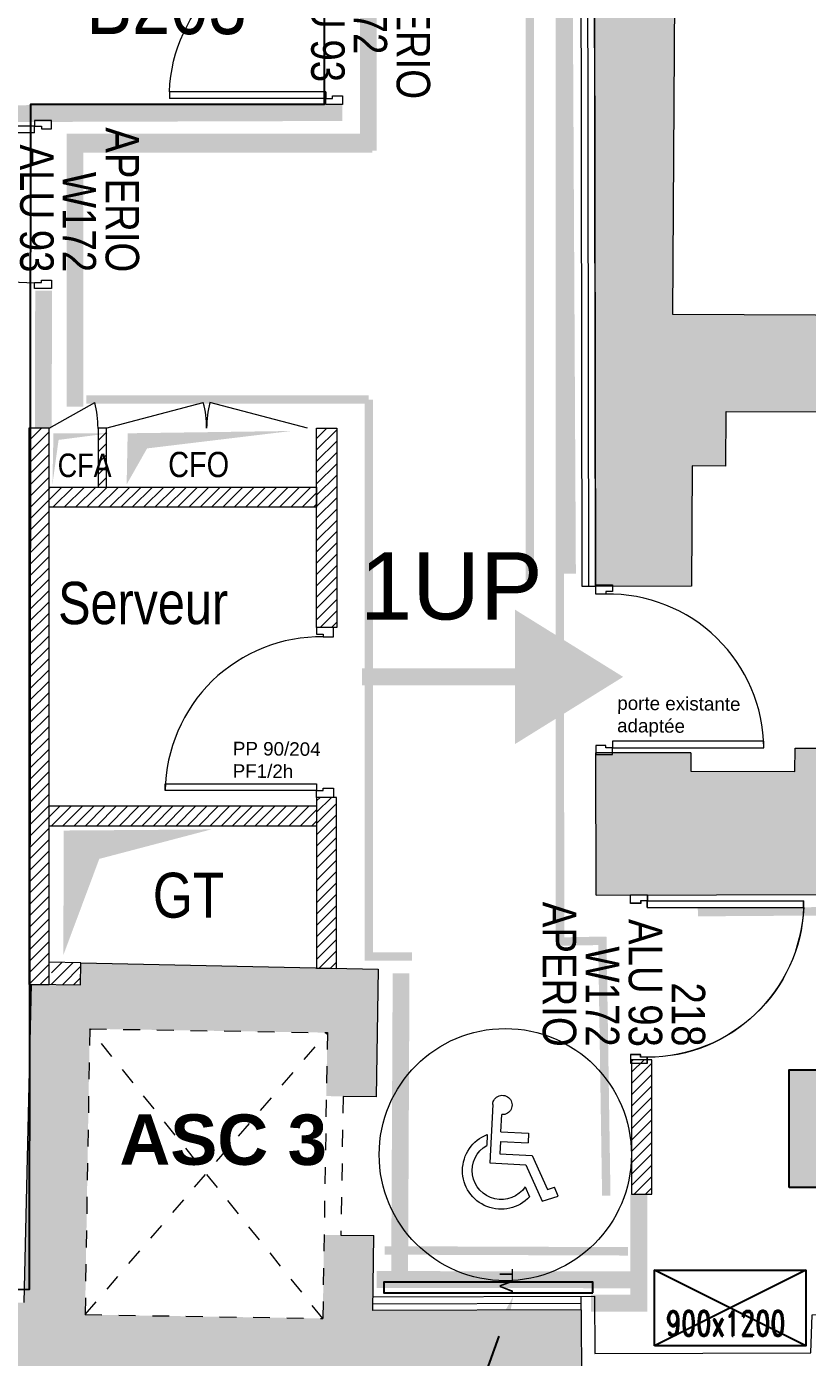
# Model space of a CAD drawing. Extents: x -29.7 to 23.3, y -8.6 to 57.6.
# Drawn here: x -12.41 to -7.77, y 22.83 to 30.75 of the extents above; entities that cross this region are included whole.
import ezdxf
from ezdxf import colors
from ezdxf.entities.mleader import LeaderData, LeaderLine
from ezdxf.math import Vec2, Vec3

# ---------------------------------------------------------------- set-up
doc = ezdxf.new("R2010")
doc.units = 0
doc.header["$LTSCALE"] = 0.001
for name, pattern in [('AXES2', [28.575, 19.05, -3.175, 3.175, -3.175]), ('CACHE', [0.375, 0.25, -0.125]), ('CACHE2', [4.7625, 3.175, -1.5875]), ('CONTINU', [0])]:
    doc.linetypes.add(name, pattern=pattern)
doc.layers.get('0').update_dxf_attribs({"lineweight": 5})
for name, color, linetype in [('00-SECURITE UP', 12, 'Continuous'), ('01-STR_MACONNERIE_HACH', 252, 'Continuous'), ('_ANNO-CONCEPT-T', 7, 'Continuous'), ('A-Etiq_Mob', 7, 'Continuous'), ('A-Etiquettes', 7, 'Continuous'), ('A-legende', 7, 'Continuous'), ('A-mobilier', 252, 'Continuous'), ('A-MobilierAQ', 7, 'Continuous'), ('A-num pièce', 1, 'Continuous'), ('Exit- Etiquette-incendie', 1, 'Continuous')]:
    doc.layers.add(name, color=color, linetype=linetype)
for name, color, linetype, lineweight in [('02-CL HACH PLATRE', 6, 'Continuous', 5), ('02-ISOLATION', 6, 'ISOLATION', 5), ('A-portes', 7, 'Continuous', 9)]:
    doc.layers.add(name, color=color, linetype=linetype, lineweight=lineweight)
for name, color, linetype, true_color in [('04-MOBILIER', 1, 'Continuous', 0xff0000), ('A-Détails', 7, 'Continuous', 0x00a500), ('A-MOQUETTE', 7, 'Continuous', 0xe5ecff), ('A-signalétique', 7, 'Continuous', 0x666666), ('A-vitré', 7, 'Continuous', 0x61becc)]:
    doc.layers.add(name, color=color, linetype=linetype, true_color=true_color)
doc.layers.add('A-projet', color=7, linetype='Continuous', lineweight=5, true_color=0x5b6280)
doc.styles.add('ARIAL', font='arial.ttf')
doc.styles.add('COTE 100', font='arial.ttf', dxfattribs={"height": 0.15})
doc.styles.add('ROMAND', font='romand__.ttf', dxfattribs={"width": 0.7})
doc.styles.get("Standard").update_dxf_attribs({"font": 'ARIALN.TTF'})
doc.styles.add('verdana', font='swissc.ttf')
doc.styles.add('Y_TXT_COT', font='arial.ttf', dxfattribs={"height": 0.2})
doc.linetypes.add('ISOLATION', pattern='A,0.00254,-2.54,[134,ltypeshp.shx,S=2.54,R=0,X=-2.54,Y=0],-5.08,[134,ltypeshp.shx,S=2.54,R=180,X=2.54,Y=0],-2.54', length=10.16254)
pattern_1 = [(45, (-0.12, -8e-05), (-0.03367596, 0.03367596), [])]

# ---------------------------------------------------------------- blocks, each defined once
blk = doc.blocks.new('P_93100')
for p, q in [((0.425, 0.93), (0.465, 0.93)), ((0.425, 0), (0.425, 0.93)), ((0.465, 0), (0.465, 0.93)), ((-0.5, -0.1), (-0.5, 0)), ((-0.5, 0), (-0.465, 0)), ((-0.465, 0), (-0.465, -0.04)), ((0.425, 0), (0.465, 0)), ((0.465, 0), (0.465, -0.04)), ((0.5, 0), (0.465, 0)), ((0.5, -0.1), (0.5, 0)), ((-0.465, -0.04), (-0.45, -0.04)), ((-0.45, -0.04), (-0.45, -0.1)), ((0.465, -0.04), (0.45, -0.04)), ((0.45, -0.04), (0.45, -0.1)), ((-0.45, -0.1), (-0.5, -0.1)), ((0.45, -0.1), (0.5, -0.1))]:
    blk.add_line(p, q)
blk.add_arc((0.465, 0), 0.9309, 92.46282, 180)
blk = doc.blocks.new('BLOC_ATT_RENS_100')
at = {"flags": 8}
for tag, p, height in [('N°', (-0.4156, 0.9727), 0.25), ('TITRE', (-0.4156, 0.6753), 0.21), ('SURF', (-0.4156, 0.3727), 0.15), ('EFFECTIF', (-0.4156, 0.0727), 0.15), ('HSP', (-0.4156, -0.2356), 0.15), ('REV.SOL', (-0.4156, -0.5258), 0.15), ('REV.MUR', (-0.4156, -0.8258), 0.15), ('PLAF', (-0.4156, -1.1258), 0.15)]:
    blk.add_attdef(tag, p, '', height=height, dxfattribs=at)
at = {"layer": 'Exit- Etiquette-incendie', "flags": 8}
for tag, p in [('EFFECTIF.MAX', (-0.4156, -1.414)), ('SURF.PROG', (-0.4156, -1.6479))]:
    blk.add_attdef(tag, p, '', height=0.15, dxfattribs=at)
blk = doc.blocks.new('*U23')
at = {"color": 0, "linetype": 'ByBlock', "lineweight": -2}
for p, q in [((0.17, 0.1896), (0.1083, -0.0569)), ((0.101, 0.0864), (0.1192, 0.1591)), ((-0.015, 0.1154), (-0.0252, 0.0747)), ((0.0908, 0.0457), (-0.0252, 0.0747)), ((0.101, 0.0864), (-0.015, 0.1154)), ((0.1544, 0.058), (0.1429, 0.0119)), ((-0.0588, 0.0282), (-0.1648, -0.0935)), ((0.0779, -0.0061), (-0.0588, 0.0282)), ((0.0908, 0.0457), (0.0779, -0.0061)), ((-0.044, -0.0187), (-0.1575, -0.1488)), ((0.1083, -0.0569), (-0.044, -0.0187)), ((-0.2187, -0.1078), (-0.1921, -0.0751)), ((-0.1575, -0.1488), (-0.2187, -0.1078)), ((-0.1648, -0.0935), (-0.1921, -0.0751)), ((-0.0691, -0.1113), (-0.1, -0.1468))]:
    blk.add_line(p, q, dxfattribs=at)
for centre, radius, start, end in [((0.1294, 0.1997), 0.0419, 345.94129, 255.94129), ((0.051, -0.074), 0.1677, 205.72075, 51.94231), ((0.051, -0.074), 0.1258, 197.23743, 43.10137)]:
    blk.add_arc(centre, radius, start, end, dxfattribs=at)
blk = doc.blocks.new('Xref-R2-2018-11')
h = blk.add_hatch(color=256)
h.dxf.hatch_style = 1
h.paths.add_polyline_path([(-9.5271, 21.4583), (-9.5333, 21.1542), (-9.4965, 21.4191), (-9.1899, 21.4588)])
h = blk.add_hatch(color=256)
h.dxf.hatch_style = 1
h.paths.add_polyline_path([(-9.0856, 21.4583), (-9.0917, 21.1542), (-8.9701, 21.3684), (-8.1113, 21.4721)])
h = blk.add_hatch(color=256)
h.dxf.hatch_style = 1
h.paths.add_polyline_path([(-9.4655, 19.0956), (-9.4686, 18.354), (-9.2544, 18.9271), (-8.5886, 19.1022)])
at = {"layer": '00-SECURITE UP'}
h = blk.add_hatch(color=256, dxfattribs=at)
h.dxf.hatch_style = 1
h.paths.add_polyline_path([(-6.7815, 19.6096), (-6.7815, 20.0096), (-6.7815, 20.4096), (-6.1377, 20.0096)])
at = {"layer": '01-STR_MACONNERIE_HACH'}
h = blk.add_hatch(color=256, dxfattribs=at)
h.dxf.hatch_style = 1
h.paths.add_polyline_path([(-4.8363, 16.1362), (-4.9363, 16.1359), (-4.9462, 15.8059), (-5.0161, 15.8057), (-5.0159, 15.7255), (-4.9319, 15.7259), (-4.9317, 15.6516), (-4.6691, 15.6523), (-4.6688, 15.5755), (-3.7055, 15.5847), (-3.7063, 15.6647), (-3.6126, 15.6656), (-3.6172, 16.1397)], flags=17)
h.paths.add_polyline_path([(-7.9249, 16.1937), (-9.3388, 16.2164), (-9.3116, 17.9162), (-7.8977, 17.8935)], flags=16)
h.paths.add_polyline_path([(-13.2482, 17.2726), (-13.2464, 17.3552), (-13.3263, 17.357), (-13.3286, 17.2587), (-13.3914, 17.2601), (-13.399, 16.927), (-13.5079, 16.93), (-13.5407, 15.475), (-12.3781, 15.4852), (-12.0987, 15.4925), (-12.1006, 15.595), (-11.7951, 15.5972), (-11.7955, 15.6515), (-11.7051, 15.6521), (-11.7057, 15.7321), (-11.7961, 15.7315), (-11.7999, 16.2732), (-12.6407, 16.2672), (-12.6184, 17.2584)])
h.paths.add_polyline_path([(-13.0837, 23.8771), (-13.0822, 23.9408), (-13.2422, 23.9444), (-13.2676, 22.8193), (-13.1076, 22.8157), (-13.1066, 22.8601), (-12.4368, 22.845), (-12.4138, 23.862)])
h.paths.add_polyline_path([(-13.016, 26.8788), (-13.0148, 26.9286), (-13.1748, 26.9322), (-13.2002, 25.8042), (-13.0403, 25.8006), (-13.0392, 25.8466), (-12.3694, 25.8315), (-12.3461, 26.8637)])
h.paths.add_polyline_path([(-12.9482, 29.884), (-12.9471, 29.9305), (-13.1071, 29.9341), (-13.1322, 28.82), (-12.9723, 28.8164), (-12.9713, 28.8583), (-12.3015, 28.8432), (-12.2783, 29.8689)])
h.paths.add_polyline_path([(-12.8806, 32.8798), (-12.8796, 32.9264), (-13.0395, 32.93), (-13.0646, 31.8192), (-12.9046, 31.8156), (-12.9037, 31.8566), (-12.2339, 31.8415), (-12.2108, 32.8647)])
h.paths.add_polyline_path([(-13.1757, 42.1486), (-13.1742, 42.2141), (-13.2342, 42.2154), (-13.2359, 42.1394), (-13.3233, 42.1414), (-13.3318, 41.7646), (-13.2931, 41.7637), (-13.2999, 41.4604), (-13.3792, 41.4622), (-13.3847, 41.2176), (-13.4102, 41.2182), (-13.432, 40.2525), (-13.4065, 40.252), (-13.412, 40.0099), (-13.3327, 40.0081), (-13.3396, 39.6996), (-13.3783, 39.7005), (-13.3867, 39.3303), (-13.2993, 39.3284), (-13.3014, 39.2386), (-13.2414, 39.2373), (-13.24, 39.2993), (-12.971, 39.2932), (-12.9067, 42.1425)])
h.paths.add_polyline_path([(-13.1347, 46.6268), (-13.1367, 46.5375), (-13.2241, 46.5395), (-13.2326, 46.1627), (-13.1939, 46.1618), (-13.2006, 45.8651), (-13.2799, 45.8669), (-13.2853, 45.6271), (-13.3107, 45.6276), (-13.3327, 44.6525), (-13.3073, 44.652), (-13.3129, 44.4021), (-13.2336, 44.4003), (-13.2405, 44.0948), (-13.2792, 44.0957), (-13.2875, 43.7255), (-13.2002, 43.7235), (-13.2024, 43.6246), (-13.1425, 43.6232), (-13.141, 43.6882), (-12.8996, 43.6827), (-12.8349, 46.5519), (-13.0763, 46.5574), (-13.0747, 46.6254)])
h.paths.add_polyline_path([(-6.3235, 34.2169), (-6.3179, 30.636), (-5.7888, 30.6368), (-5.7741, 34.2147)])
h.paths.add_polyline_path([(-6.3257, 35.6169), (-6.3251, 35.2569), (-5.7699, 35.2547), (-5.7684, 35.6147)])
edge = h.paths.add_edge_path()
edge.add_line((-7.8766, 36.2078), (-7.7966, 36.2078))
edge.add_line((-7.7966, 36.2078), (-7.7963, 36.3246))
edge.add_line((-7.7963, 36.3246), (-7.7163, 36.3248))
edge.add_line((-7.7163, 36.3248), (-7.7283, 36.8738))
edge.add_line((-7.7283, 36.8738), (-13.0219, 37.0365))
edge.add_line((-13.0219, 37.0365), (-13.0057, 37.7536))
edge.add_line((-13.0057, 37.7536), (-13.2747, 37.7596))
edge.add_line((-13.2747, 37.7596), (-13.273, 37.8352))
edge.add_line((-13.273, 37.8352), (-13.333, 37.8366))
edge.add_line((-13.333, 37.8366), (-13.3351, 37.7414))
edge.add_line((-13.3351, 37.7414), (-13.4225, 37.7434))
edge.add_line((-13.4225, 37.7434), (-13.431, 37.3661))
edge.add_line((-13.431, 37.3661), (-13.3923, 37.3652))
edge.add_line((-13.3923, 37.3652), (-13.3992, 37.0577))
edge.add_line((-13.3992, 37.0577), (-13.4785, 37.0594))
edge.add_line((-13.4785, 37.0594), (-13.4841, 36.8129))
edge.add_line((-13.4841, 36.8129), (-13.506, 36.8134))
edge.add_line((-13.506, 36.8134), (-13.5297, 35.7616))
edge.add_line((-13.5297, 35.7616), (-13.5078, 35.7611))
edge.add_line((-13.5078, 35.7611), (-13.5152, 35.4315))
edge.add_line((-13.5152, 35.4315), (-12.9834, 35.4195))
edge.add_line((-12.9834, 35.4195), (-12.997, 34.8163))
edge.add_line((-12.997, 34.8163), (-12.837, 34.8127))
edge.add_line((-12.837, 34.8127), (-12.8362, 34.8493))
edge.add_line((-12.8362, 34.8493), (-12.1664, 34.8342))
edge.add_line((-12.1664, 34.8342), (-12.1332, 36.3038))
edge.add_line((-12.1332, 36.3038), (-7.8766, 36.2078))
h.paths.add_polyline_path([(-8.1556, 18.2823), (-8.7208, 18.295), (-9.3638, 18.3095), (-9.3668, 18.1789), (-9.6581, 18.1823), (-9.7008, 16.2882), (-10.3204, 16.2838), (-10.3165, 15.7421), (-10.3949, 15.7415), (-10.3943, 15.6615), (-10.3159, 15.6621), (-10.3155, 15.6077), (-9.9822, 15.6101), (-9.9726, 15.5062), (-6.7867, 15.5342), (-6.7871, 15.6462), (-6.4325, 15.6472), (-6.4327, 15.7216), (-6.3239, 15.7219), (-6.3241, 15.8019), (-6.3862, 15.8033), (-6.3875, 16.2452), (-7.6275, 16.2416), (-7.6204, 16.6863), (-7.917, 16.691), (-7.9037, 17.5162), (-7.6071, 17.5114), (-7.5949, 18.2713), (-7.8534, 18.2755)])
h.paths.add_polyline_path([(-9.6944, 50.2634), (-6.3821, 50.2825), (-6.3821, 49.8725), (-6.3725, 48.1925), (-6.4118, 48.0823), (-6.3997, 45.9823), (-6.3956, 45.9823), (-6.3949, 45.8823), (-6.3891, 45.8823), (-6.3708, 42.7024), (-6.3703, 42.7024), (-6.3696, 42.6024), (-6.3703, 42.6024), (-6.3251, 36.8307), (-6.3896, 36.8327), (-6.3868, 36.3268), (-6.3268, 36.3269), (-6.3265, 36.1569), (-5.7662, 36.1546), (-5.7633, 36.865), (-5.7886, 36.8655), (-5.8621, 50.7197), (-13.1704, 50.6776), (-13.2395, 47.6321), (-13.1995, 47.6306), (-13.2061, 47.3381), (-13.1187, 47.3361), (-13.1214, 47.2163), (-13.0614, 47.215), (-13.06, 47.2768), (-12.8186, 47.2718), (-12.7609, 47.9057), (-12.7739, 50.1556), (-10.9139, 50.1664), (-10.9145, 50.2634)])
edge = h.paths.add_edge_path()
edge.add_line((-5.735, 19.5587), (-6.3004, 19.5578))
edge.add_line((-6.3004, 19.5578), (-6.3001, 19.317))
edge.add_line((-6.3001, 19.317), (-6.3002, 19.317))
edge.add_line((-6.3002, 19.317), (-6.3, 19.197))
edge.add_line((-6.3, 19.197), (-6.2999, 19.197))
edge.add_line((-6.2999, 19.197), (-6.2991, 18.712))
edge.add_line((-6.2991, 18.712), (0.0215, 18.7303))
edge.add_line((0.0215, 18.7303), (0.4515, 18.7316))
edge.add_line((0.4515, 18.7316), (0.4487, 18.425))
edge.add_line((0.4487, 18.425), (0.4326, 16.6851))
edge.add_line((0.4326, 16.6851), (0.4277, 16.1496))
edge.add_line((0.4277, 16.1496), (-0.0023, 16.1497))
edge.add_line((-0.0023, 16.1497), (-0.2072, 16.1496))
edge.add_line((-0.2072, 16.1496), (-0.2038, 15.7924))
edge.add_line((-0.2038, 15.7924), (-1.0234, 15.7846))
edge.add_line((-1.0234, 15.7846), (-1.0231, 15.6904))
edge.add_line((-1.0231, 15.6904), (-1.1501, 15.6892))
edge.add_line((-1.1501, 15.6892), (-1.1493, 15.6092))
edge.add_line((-1.1493, 15.6092), (-1.1023, 15.6097))
edge.add_line((-1.1023, 15.6097), (-1.1021, 15.5676))
edge.add_line((-1.1021, 15.5676), (-0.9148, 15.565))
edge.add_line((-0.9148, 15.565), (-0.9332, 14.2458))
edge.add_line((-0.9332, 14.2458), (0.2856, 14.1815))
edge.add_line((0.2856, 14.1815), (0.5987, 14.6647))
edge.add_line((0.5987, 14.6647), (0.8714, 14.6528))
edge.add_line((0.8714, 14.6528), (1.1057, 14.6698))
edge.add_arc((1.2745, 16.7823), 2.1193, 265.43029, 301.27092)
edge.add_arc((40.798, -48.2968), 74.0214, 121.070384, 121.270916, ccw=False)
edge.add_line((2.5963, 15.105), (3.1685, 15.5334))
edge.add_line((3.1685, 15.5334), (0.2855, 19.3723))
edge.add_line((0.2855, 19.3723), (-0.7597, 19.3933))
edge.add_line((-0.7597, 19.3933), (-0.747, 22.1412))
edge.add_line((-0.747, 22.1412), (-5.8429, 22.1646))
edge.add_line((-5.8429, 22.1646), (-5.7972, 28.5606))
edge.add_line((-5.7972, 28.5606), (-5.7934, 29.5132))
edge.add_line((-5.7934, 29.5132), (-6.3161, 29.5169))
edge.add_line((-6.3161, 29.5169), (-6.302, 20.5478))
edge.add_line((-6.302, 20.5478), (-5.7305, 20.5487))
edge.add_line((-5.7305, 20.5487), (-5.7272, 21.2645))
edge.add_line((-5.7272, 21.2645), (-5.527, 21.2636))
edge.add_line((-5.527, 21.2636), (-5.5256, 21.5889))
edge.add_line((-5.5256, 21.5889), (-1.3239, 21.5696))
edge.add_line((-1.3239, 21.5696), (-1.3337, 19.4285))
edge.add_line((-1.3337, 19.4285), (-4.7156, 19.444))
edge.add_line((-4.7156, 19.444), (-4.7149, 19.584))
edge.add_line((-4.7149, 19.584), (-5.1149, 19.5859))
edge.add_line((-5.1149, 19.5859), (-5.1156, 19.4459))
edge.add_line((-5.1156, 19.4459), (-5.7355, 19.4487))
edge.add_line((-5.7355, 19.4487), (-5.735, 19.5587))
at = {"layer": '02-CL HACH PLATRE', "lineweight": 13, "transparency": 33554687}
h = blk.add_hatch(dxfattribs=at)
h.set_pattern_fill('ANSI31', color=256, scale=0.015)
h.paths.add_polyline_path([(-9.5536, 21.4885), (-9.6736, 21.4885), (-9.6736, 18.1801), (-9.5536, 18.1801)])
h = blk.add_hatch(dxfattribs=at)
h.set_pattern_fill('ANSI31', color=256, scale=0.015)
h.set_pattern_definition([(45, (-1.43724, -1.51027), (-0.03367596, 0.03367596), [])])
h.paths.add_polyline_path([(-9.212, 21.4885), (-9.262, 21.4885), (-9.262, 21.1385), (-9.212, 21.1385)])
h = blk.add_hatch(dxfattribs=at)
h.set_pattern_fill('ANSI31', color=256, scale=0.015)
h.set_pattern_definition(pattern_1)
h.paths.add_polyline_path([(-7.962, 21.4884), (-7.842, 21.4884), (-7.842, 20.3028), (-7.962, 20.3028)])
h = blk.add_hatch(dxfattribs=at)
h.set_pattern_fill('ANSI31', color=256, scale=0.015)
h.paths.add_polyline_path([(-9.5536, 21.1385), (-7.962, 21.1385), (-7.962, 21.0185), (-9.5536, 21.0185)])
h = blk.add_hatch(dxfattribs=at)
h.set_pattern_fill('ANSI31', color=256, scale=0.015)
h.paths.add_polyline_path([(-9.5536, 19.2421), (-9.5536, 19.1221), (-7.9619, 19.1221), (-7.9622, 19.2421)])
h = blk.add_hatch(dxfattribs=at)
h.set_pattern_fill('ANSI31', color=256, scale=0.015)
h.set_pattern_definition(pattern_1)
h.paths.add_polyline_path([(-7.8423, 19.2928), (-7.962, 19.2928), (-7.962, 18.2779), (-7.8423, 18.2753)])
h = blk.add_hatch(dxfattribs=at)
h.set_pattern_fill('ANSI31', color=256, scale=0.015)
h.paths.add_polyline_path([(-9.5381, 18.3133), (-9.5381, 18.1809), (-9.3668, 18.1789), (-9.3638, 18.3097)])
h = blk.add_hatch(dxfattribs=at)
h.set_pattern_fill('ANSI31', color=256, scale=0.015)
h.paths.add_polyline_path([(-5.9675, 17.7326), (-6.0875, 17.7326), (-6.0875, 16.9326), (-5.9675, 16.9326)])
for p, q in [((-6.3268, 36.3269), (-6.302, 20.5478)), ((-5.8429, 22.1646), (-5.7972, 28.5606)), ((-5.527, 21.2636), (-5.5256, 21.5889)), ((-5.5256, 21.5889), (-1.3239, 21.5696)), ((-5.7272, 21.2645), (-5.7305, 20.5487)), ((-5.527, 21.2636), (-5.7272, 21.2645)), ((-6.2991, 18.712), (-6.3004, 19.5578)), ((-5.735, 19.5587), (-5.7355, 19.4487)), ((-5.1149, 19.5859), (-4.7149, 19.584)), ((-5.7355, 19.4487), (-5.1156, 19.4459)), ((-6.2991, 18.712), (0.0215, 18.7303)), ((-9.3638, 18.3096), (-7.5949, 18.2713)), ((-7.5949, 18.2713), (-7.6071, 17.5114)), ((-9.7008, 16.2882), (-9.6581, 18.1823)), ((-9.6581, 18.1823), (-9.3668, 18.1789)), ((-7.6071, 17.5114), (-7.8037, 17.5146)), ((-7.817, 16.6894), (-7.6204, 16.6863)), ((-7.6275, 16.2416), (-7.6204, 16.6863)), ((-6.3875, 16.2452), (-7.6275, 16.2416))]:
    blk.add_line(p, q)
at = {"linetype": 'CACHE2'}
for p, q in [((-9.3116, 17.9162), (-9.3388, 16.2164)), ((-9.3116, 17.9162), (-7.8977, 17.8935)), ((-7.8977, 17.8935), (-7.9249, 16.1937)), ((-9.3388, 16.2164), (-7.9249, 16.1937))]:
    blk.add_line(p, q, dxfattribs=at)
at = {"linetype": 'CACHE'}
blk.add_line((-7.8037, 17.5146), (-7.817, 16.6894), dxfattribs=at)
for points in [[(3.1685, 15.5334), (0.2855, 19.3723), (-0.7597, 19.3933), (-0.747, 22.1412), (-5.8429, 22.1646)], [(-9.212, 21.1385), (-9.212, 21.4885), (-9.262, 21.4885), (-9.262, 21.1385), (-9.142, 21.1385)], [(-5.7305, 20.5487), (-6.302, 20.5478)], [(-5.735, 19.5587), (-6.3004, 19.5578)], [(-5.1156, 19.4459), (-5.1149, 19.5859)], [(-9.3668, 18.1789), (-9.3638, 18.3096)], [(-6.3875, 16.2452), (-6.3862, 15.8017)]]:
    blk.add_lwpolyline(points)
at = {"linetype": 'Continuous'}
for points in [[(-9.5536, 21.4885), (-9.2818, 21.6412)], [(-9.2157, 21.4885), (-8.6355, 21.6413)], [(-8.0157, 21.4885), (-8.5959, 21.6413)], [(-9.3638, 18.3097), (-9.5536, 18.3136)], [(-5.9675, 17.7326), (-6.0875, 17.7326), (-6.0875, 16.9326), (-5.9675, 16.9326), (-5.9675, 17.7326)]]:
    blk.add_lwpolyline(points, dxfattribs=at)
for points in [[(-9.5536, 21.4885), (-9.6736, 21.4885), (-9.6736, 18.1801), (-9.5536, 18.1801)], [(-7.962, 21.4884), (-7.842, 21.4884), (-7.842, 20.3028), (-7.962, 20.3028)], [(-9.5536, 21.1385), (-7.962, 21.1385), (-7.962, 21.0185), (-9.5536, 21.0185)], [(-9.5536, 19.2421), (-7.962, 19.2421), (-7.962, 19.1221), (-9.5536, 19.1221)], [(-7.8423, 19.2928), (-7.962, 19.2928), (-7.962, 18.2779), (-7.8423, 18.2753)]]:
    blk.add_lwpolyline(points, close=True, dxfattribs=at)
at = {"linetype": 'CONTINU'}
for points in [[(-6.3004, 20.5022), (-6.3004, 20.5572), (-6.2004, 20.5572), (-6.2004, 20.5172), (-6.2404, 20.5172), (-6.2404, 20.5022), (-6.3004, 20.5022)], [(-7.862, 20.2478), (-7.862, 20.3028), (-7.962, 20.3028), (-7.962, 20.2628), (-7.922, 20.2628), (-7.922, 20.2478), (-7.862, 20.2478)], [(-6.3004, 19.6022), (-6.3004, 19.5472), (-6.2004, 19.5472), (-6.2004, 19.5872), (-6.2404, 19.5872), (-6.2404, 19.6022), (-6.3004, 19.6022)], [(-6.2004, 19.6272), (-6.2004, 19.5872), (-5.3004, 19.5872), (-5.3004, 19.6272)], [(-7.962, 19.3728), (-7.962, 19.3328), (-8.862, 19.3328), (-8.862, 19.3728)], [(-7.862, 19.3478), (-7.862, 19.2928), (-7.962, 19.2928), (-7.962, 19.3328), (-7.922, 19.3328), (-7.922, 19.3478), (-7.862, 19.3478)]]:
    blk.add_lwpolyline(points, close=True, dxfattribs=at)
at = {"linetype": 'CACHE'}
for points in [[(-9.3388, 16.2164), (-7.8977, 17.8935)], [(-7.9249, 16.1937), (-9.3116, 17.9162)]]:
    blk.add_lwpolyline(points, dxfattribs=at)
at = {"color": 6}
blk.add_circle((-6.8391, 17.1681), 0.75, dxfattribs=at)
at = {"linetype": 'Continuous'}
for centre, start, end in [((-9.862, 21.4884), 0, 14.75294), ((-9.2157, 21.4885), 0, 14.75294), ((-8.0157, 21.4885), 165.24706, 180)]:
    blk.add_arc(centre, 0.6, start, end, dxfattribs=at)
at = {"linetype": 'CONTINU'}
for centre, start, end in [((-6.2262, 19.5765), 0.66487, 90.8794), ((-7.9362, 19.3221), 89.1206, 179.33513)]:
    blk.add_arc(centre, 0.9259, start, end, dxfattribs=at)
at = {"layer": '00-SECURITE UP', "const_width": 0.1}
blk.add_lwpolyline([(-7.6905, 20.0096), (-6.7815, 20.0096), (-6.7815, 20.0096), (-6.7815, 20.0096)], dxfattribs=at)
at = {"layer": '02-ISOLATION', "linetype": 'Continuous'}
blk.add_line((-6.302, 20.5478), (-6.382, 20.5477), dxfattribs=at)
for points in [[(-6.382, 20.5477), (-6.3961, 29.5168), (-6.3978, 30.6358), (-6.4035, 34.2168), (-6.4051, 35.2568), (-6.4057, 35.617), (-6.4035, 36.1563), (-6.4053, 36.2468), (-6.4664, 36.2467), (-6.4701, 36.9152), (-6.4057, 36.9132), (-6.4893, 47.759)], [(-6.302, 20.5478), (-6.3161, 29.5169), (-6.3178, 30.636), (-6.3235, 34.2169), (-6.3251, 35.2569), (-6.3257, 35.6169), (-6.3265, 36.1569), (-6.3268, 36.3269), (-6.3868, 36.3268), (-6.3896, 36.8327), (-6.3251, 36.8307), (-6.41, 47.759)], [(-7.6262, 16.3216), (-6.3077, 16.3254), (-6.3067, 15.9854), (-5.0208, 15.9891), (-5.014, 16.2157), (-3.5379, 16.22), (-3.5343, 15.8405), (-0.2838, 15.8717), (-0.2839, 16.2296), (0.4284, 16.2298)], [(-6.3875, 16.2452), (-6.3877, 16.3252)]]:
    blk.add_lwpolyline(points, dxfattribs=at)
at = {"layer": '02-ISOLATION', "linetype": 'ISOLATION', "ltscale": 0.004}
for points in [[(-6.342, 20.5477), (-6.3561, 29.5169), (-6.3561, 29.5169)], [(-7.6276, 16.2816), (-6.3876, 16.2852)]]:
    blk.add_lwpolyline(points, dxfattribs=at)
ref = blk.add_blockref('BLOC_ATT_RENS_100', (-9.1317, 20.7721), dxfattribs=dict(xscale=0.8904010259425927, yscale=0.8904010259425927, zscale=1.729869398067128))
ref.add_attrib('TITRE', 'CFA', (-9.5018, 21.1978), dxfattribs={"height": 0.14, "rotation": 360, "style": 'verdana', "flags": 8})
ref = blk.add_blockref('BLOC_ATT_RENS_100', (-8.4745, 20.7721), dxfattribs=dict(xscale=0.8904010259425927, yscale=0.8904010259425927, zscale=1.729869398067128))
ref.add_attrib('TITRE', 'CFO', (-8.8446, 21.1978), dxfattribs={"height": 0.15, "rotation": 360, "style": 'verdana', "flags": 8})
ref = blk.add_blockref('BLOC_ATT_RENS_100', (-9.125, 19.6677), dxfattribs=dict(xscale=0.9, yscale=0.9, zscale=1.748518266375844))
ref.add_attrib('TITRE', 'Serveur', (-9.4991, 20.323), dxfattribs={"height": 0.252, "rotation": 360, "style": 'verdana', "flags": 8})
ref = blk.add_blockref('BLOC_ATT_RENS_100', (-8.566, 18.1516), dxfattribs=dict(xscale=0.8904010259425927, yscale=0.8904010259425927, zscale=1.729869398067128))
ref.add_attrib('TITRE', 'GT', (-8.9361, 18.5774), dxfattribs={"height": 0.26712, "rotation": 360, "style": 'verdana', "flags": 8})
at = {"color": 6, "extrusion": (4.19851e-09, 7.43044e-09, -1), "xscale": 1.370923345757077, "yscale": 1.370923345757077, "zscale": 1.370923345757077, "rotation": 17.05503170910366}
blk.add_blockref('*U23', (6.7669, 17.1496, 0), dxfattribs=at)
at = {"char_height": 0.08, "width": 1.472401, "attachment_point": 1, "rotation": 359.50124}
for s, insert in [('{\\fArial|b0|i0|c0|p34;porte existante\\Padaptée}', (-6.1723, 19.8939)), ('{\\fArial|b0|i0|c0|p34;PP 90/204\\PPF1/2h }', (-8.4593, 19.6239))]:
    blk.add_mtext(s, dxfattribs=dict(at, insert=insert))
at = {"insert": (-9.1344, 17.4078), "char_height": 0.3, "width": 1.472401, "attachment_point": 1, "rotation": 359.95579, "style": 'COTE 100'}
blk.add_mtext('{\\fArial|b1|i0|c0|p34;ASC 3}', dxfattribs=at)
at = {"layer": '00-SECURITE UP', "insert": (-7.7033, 20.7508), "char_height": 0.4, "width": 25.873028, "attachment_point": 1, "line_spacing_factor": 0.8, "style": 'ARIAL'}
blk.add_mtext('1UP', dxfattribs=at)
blk = doc.blocks.new('A$C20351D05')
at = {"layer": '04-MOBILIER', "linetype": 'Continuous'}
blk.add_lwpolyline([(5.4575, -25.305), (5.4575, -25.2399), (4.2145, -25.2399), (4.2145, -25.305)], close=True, dxfattribs=at)
at = {"layer": '_ANNO-CONCEPT-T', "insert": (4.9831, -25.1595), "char_height": 0.08, "width": 1.472401, "attachment_point": 1, "rotation": 269.50124}
blk.add_mtext('{\\fArial|b0|i0|c0|p34;TV}', dxfattribs=at)
blk = doc.blocks.new('Poste127')
at = {"transparency": 33554582}
h = blk.add_hatch(color=256, dxfattribs=at)
h.dxf.hatch_style = 1
h.set_gradient(color1=(199, 200, 202), color2=(255, 246, 230), tint=1, name='CURVED')
h.paths.add_polyline_path([(0, 0.7), (0, 0), (1.2, 0), (1.2, 0.7)])
blk.add_lwpolyline([(0, 0.7), (0, 0), (1.2, 0), (1.2, 0.7)], close=True)
at = {"layer": 'A-Etiq_Mob'}
for tag, p in [('FINITION', (0.2839, 0.4213)), ('DIM', (0.2839, 0.1804))]:
    blk.add_attdef(tag, p, '', height=0.15, dxfattribs=at)
blk = doc.blocks.new('armoire90')
blk.add_lwpolyline([(0, 0.45), (0, 0), (0.9, 0), (0.9, 0.45)], close=True)
for points in [[(0.9, 0), (0, 0.45)], [(0.9, 0.45), (0, 0)]]:
    blk.add_lwpolyline(points)
at = {"layer": 'A-Etiq_Mob', "style": 'ROMAND', "width": 0.7}
for tag, p in [('DIMENSION', (0.0684, 0.2418)), ('FINITION', (0.0684, 0.0013)), ('PORTES', (0.0684, -0.2391))]:
    blk.add_attdef(tag, p, '', height=0.15, dxfattribs=at)

msp = doc.modelspace()

# ---------------------------------------------------------------- linework, layer by layer
at = {"layer": 'A-legende', "color": 39, "linetype": 'CACHE2', "ltscale": 100, "true_color": 0x663d19, "const_width": 0.05}
for points in [[(-9.4176, 27.451), (-9.4176, 54.4731)], [(-8.8327, 23.4618), (-10.2801, 23.4671)]]:
    msp.add_lwpolyline(points, dxfattribs=at)
at = {"layer": 'A-legende', "color": 151, "linetype": 'CACHE', "ltscale": 2000, "true_color": 0xa4b6e5, "const_width": 0.05}
for points in [[(-9.2384, 27.4745), (-9.2384, 54.4966)], [(-8.8316, 23.2829), (-10.2789, 23.2881)]]:
    msp.add_lwpolyline(points, dxfattribs=at)
at = {"layer": 'A-legende', "linetype": 'CACHE', "ltscale": 2000, "const_width": 0.05}
for points in [[(-12.0978, 30.022), (-10.3552, 30.022)], [(-10.3755, 28.5276), (-12.0566, 28.5276)], [(-10.1177, 25.2146), (-10.3755, 25.2146), (-10.3755, 28.5276)], [(-8.9624, 23.7928), (-8.9858, 25.3088), (-9.2378, 25.3041), (-9.2384, 27.4745)]]:
    msp.add_lwpolyline(points, dxfattribs=at)
at = {"layer": 'A-legende', "color": 205, "linetype": 'CACHE', "ltscale": 2000, "true_color": 0x8546b9, "const_width": 0.05}
msp.add_lwpolyline([(-2.4791, 25.5202), (-8.4177, 25.4791)], dxfattribs=at)
at = {"layer": 'A-MOQUETTE', "ltscale": 0.01}
msp.add_lwpolyline([(-15.0564, 30.8089), (-15.0829, 29.6319), (-15.6428, 29.6445), (-15.6842, 27.8096), (-15.1697, 27.8063), (-15.2319, 25.4933), (-15.5467, 25.5072), (-15.5757, 24.2204), (-15.2609, 24.2053), (-15.2832, 23.2167), (-14.4443, 23.2227), (-14.4404, 22.6809), (-13.1223, 22.6904), (-13.126, 23.2321), (-12.3937, 23.2373), (-12.3869, 30.2849), (-10.6392, 30.2839), (-10.6359, 40.7147)], dxfattribs=at)
at = {"layer": 'A-signalétique', "color": 253, "linetype": 'AXES2', "ltscale": 50, "true_color": 0x999999, "const_width": 0.1}
for points in [[(-9.3371, 54.4372), (-9.1933, 27.4915)], [(-10.3286, 23.2943), (-8.7958, 23.2923)]]:
    msp.add_lwpolyline(points, dxfattribs=at)
at = {"layer": 'A-signalétique', "color": 1, "linetype": 'CACHE', "ltscale": 2000, "true_color": 0xff0000, "const_width": 0.1}
msp.add_lwpolyline([(-12.1237, 28.4859), (-12.1237, 30.0589), (-10.3781, 30.0589), (-10.3783, 40.659)], dxfattribs=at)
at = {"layer": 'A-vitré', "const_width": 0.1}
for points in [[(-15.0697, 30.2204), (-10.5328, 30.2348)], [(-12.3121, 28.3574), (-12.3099, 29.1752)], [(-8.7692, 23.8015), (-8.7692, 23.103)], [(-9.0538, 23.1533), (-8.7691, 23.1531)]]:
    msp.add_lwpolyline(points, dxfattribs=at)

# ---------------------------------------------------------------- block references
at = {"layer": 'A-mobilier', "ltscale": 0.01}
msp.add_blockref('A$C20351D05', (-14.4997, 48.5192), dxfattribs=at)
at = {"layer": 'A-mobilier', "ltscale": 0.1}
ref = msp.add_blockref('Poste127', (-7.8742, 24.542), dxfattribs=dict(at, xscale=-1, rotation=180))
ref.add_attrib('STRATIFIE', 'Blanc', (-7.5903, 23.9732), dxfattribs={"layer": 'A-Etiq_Mob', "ltscale": 0.1, "height": 0.15})
ref.add_attrib('DIM', '120x70', (-7.5903, 24.2136), dxfattribs={"layer": 'A-Etiq_Mob', "ltscale": 0.1, "height": 0.15})
at = {"layer": 'A-MobilierAQ', "ltscale": 0.1}
ref = msp.add_blockref('armoire90', (-8.6755, 23.35), dxfattribs=dict(at, xscale=-1, rotation=180))
ref.add_attrib('DIMENSION', '900x1200', (-8.6071, 22.9583), dxfattribs={"layer": 'A-Etiq_Mob', "ltscale": 0.1, "height": 0.15, "style": 'ROMAND', "width": 0.7})
at = {"layer": 'A-portes', "ltscale": 0.01}
ref = msp.add_blockref('P_93100', (-10.6319, 30.7837), dxfattribs=dict(at, xscale=-1, rotation=90))
ref.add_attrib('N°', '213', (-10.9738, 31.1842), dxfattribs={"layer": '0', "ltscale": 6, "height": 0.19924, "rotation": 270})
ref.add_attrib('NATURE/DIM', 'ALU 93', (-10.7181, 31.1771), dxfattribs={"layer": 'A-Etiquettes', "ltscale": 6, "height": 0.19924, "rotation": 270})
ref.add_attrib('FINITION', 'W172', (-10.4659, 31.1771), dxfattribs={"layer": 'A-Etiquettes', "ltscale": 6, "height": 0.19924, "rotation": 270})
ref.add_attrib('FERMETURE', 'APERIO', (-10.2096, 31.1771), dxfattribs={"layer": 'A-Etiquettes', "ltscale": 6, "height": 0.19924, "rotation": 270})
ref = msp.add_blockref('P_93100', (-12.3634, 29.6883), dxfattribs=dict(at, rotation=89.99999999999999))
ref.add_attrib('N°', '212', (-12.7053, 29.6674), dxfattribs={"layer": '0', "ltscale": 6, "height": 0.19924, "rotation": 270})
ref.add_attrib('NATURE/DIM', 'ALU 93', (-12.4497, 30.0449), dxfattribs={"layer": 'A-Etiquettes', "ltscale": 6, "height": 0.19924, "rotation": 270})
ref.add_attrib('FINITION', 'W172', (-12.1975, 29.8821), dxfattribs={"layer": 'A-Etiquettes', "ltscale": 6, "height": 0.19924, "rotation": 270})
ref.add_attrib('FERMETURE', 'APERIO', (-11.9411, 30.1473), dxfattribs={"layer": 'A-Etiquettes', "ltscale": 6, "height": 0.19924, "rotation": 270})
ref = msp.add_blockref('P_93100', (-8.7186, 25.0818), dxfattribs=dict(at, xscale=-1, rotation=270))
ref.add_attrib('N°', '218', (-8.5734, 25.0608), dxfattribs={"layer": '0', "ltscale": 6, "height": 0.19924, "rotation": 270})
ref.add_attrib('NATURE/DIM', 'ALU 93', (-8.829, 25.4384), dxfattribs={"layer": 'A-Etiquettes', "ltscale": 6, "height": 0.19924, "rotation": 270})
ref.add_attrib('FINITION', 'W172', (-9.0846, 25.2756), dxfattribs={"layer": 'A-Etiquettes', "ltscale": 6, "height": 0.19924, "rotation": 270})
ref.add_attrib('FERMETURE', 'APERIO', (-9.3403, 25.5407), dxfattribs={"layer": 'A-Etiquettes', "ltscale": 6, "height": 0.19924, "rotation": 270})
at = {"layer": 'A-projet'}
msp.add_blockref('Xref-R2-2018-11', (-2.7243, 6.8689), dxfattribs=at)
at = {"layer": 'A-projet', "xscale": -1, "rotation": 270}
msp.add_blockref('P_93100', (-8.7177, 25.0814), dxfattribs=at)

# ---------------------------------------------------------------- texts
at = {"layer": 'A-num pièce', "ltscale": 0.1, "insert": (-12.056, 31.058), "char_height": 0.3565, "attachment_point": 1}
msp.add_mtext_dynamic_manual_height_columns('B203', width=1.298453, gutter_width=12.5, heights=[0], dxfattribs=at)

# ---------------------------------------------------------------- next in the draw order: leaders
at = {"layer": 'A-Détails'}
ml = msp.add_multileader_mtext('Standard', dxfattribs=at)
ml.set_content('DD10', color=256, style='Y_TXT_COT')
ml.set_leader_properties()
ml.build(insert=Vec2(0, 0))
ml.multileader.update_dxf_attribs({"has_text_frame": 1, "text_left_attachment_type": 2, "text_right_attachment_type": 2, "dogleg_length": 1, "arrow_head_size": 0.25})
ctx = ml.context
ctx.base_point, ctx.char_height, ctx.arrow_head_size, ctx.landing_gap_size, ctx.plane_origin = Vec3(-11.425, 21.8508), 0.3, 0.25, 0.1, Vec3(-14.8694, 24.7183)
ctx.left_attachment, ctx.right_attachment, ctx.text_align_type = 2, 2, 2
notes = []
notes.append((ctx, [(1, (1, 1, 0), (-9.9986, 21.8508), (-1, 0), 0.2072, [(0, [(-9.5166, 23.1929)], 0, [])])]))
ctx.mtext.insert, ctx.mtext.rotation, ctx.mtext.width, ctx.mtext.defined_height, ctx.mtext.alignment, ctx.mtext.flow_direction = Vec3(-10.3059, 22.0039), 6.283185, 0.436539, 0.1999, 3, 5
ctx.mtext.has_bg_fill, ctx.mtext.bg_color, ctx.mtext.bg_scale_factor, ctx.mtext.bg_transparency, ctx.mtext.use_window_bg_color = 1, -1027028792, 1.5, 0, 1
for ctx, leaders in notes:
    for number, flags, end, landing, length, lines in leaders:
        leader = LeaderData()
        leader.index, (leader.has_last_leader_line, leader.has_dogleg_vector, leader.attachment_direction) = number, flags
        leader.last_leader_point, leader.dogleg_vector, leader.dogleg_length = Vec3(end), Vec3(landing), length
        for number, points, colour, breaks in lines:
            line = LeaderLine()
            line.index, line.vertices, line.color, line.breaks = number, Vec3.list(points), colors.encode_raw_color(colour), breaks
            leader.lines.append(line)
        ctx.leaders.append(leader)

# ---------------------------------------------------------------- next in the draw order: linework, layer by layer
at = {"layer": 'A-signalétique', "color": 132, "linetype": 'AXES2', "ltscale": 50, "true_color": 0x18c9c0, "const_width": 0.1}
msp.add_lwpolyline([(-10.1922, 23.2605), (-10.1832, 25.115)], dxfattribs=at)

doc.saveas('drawing.dxf')
